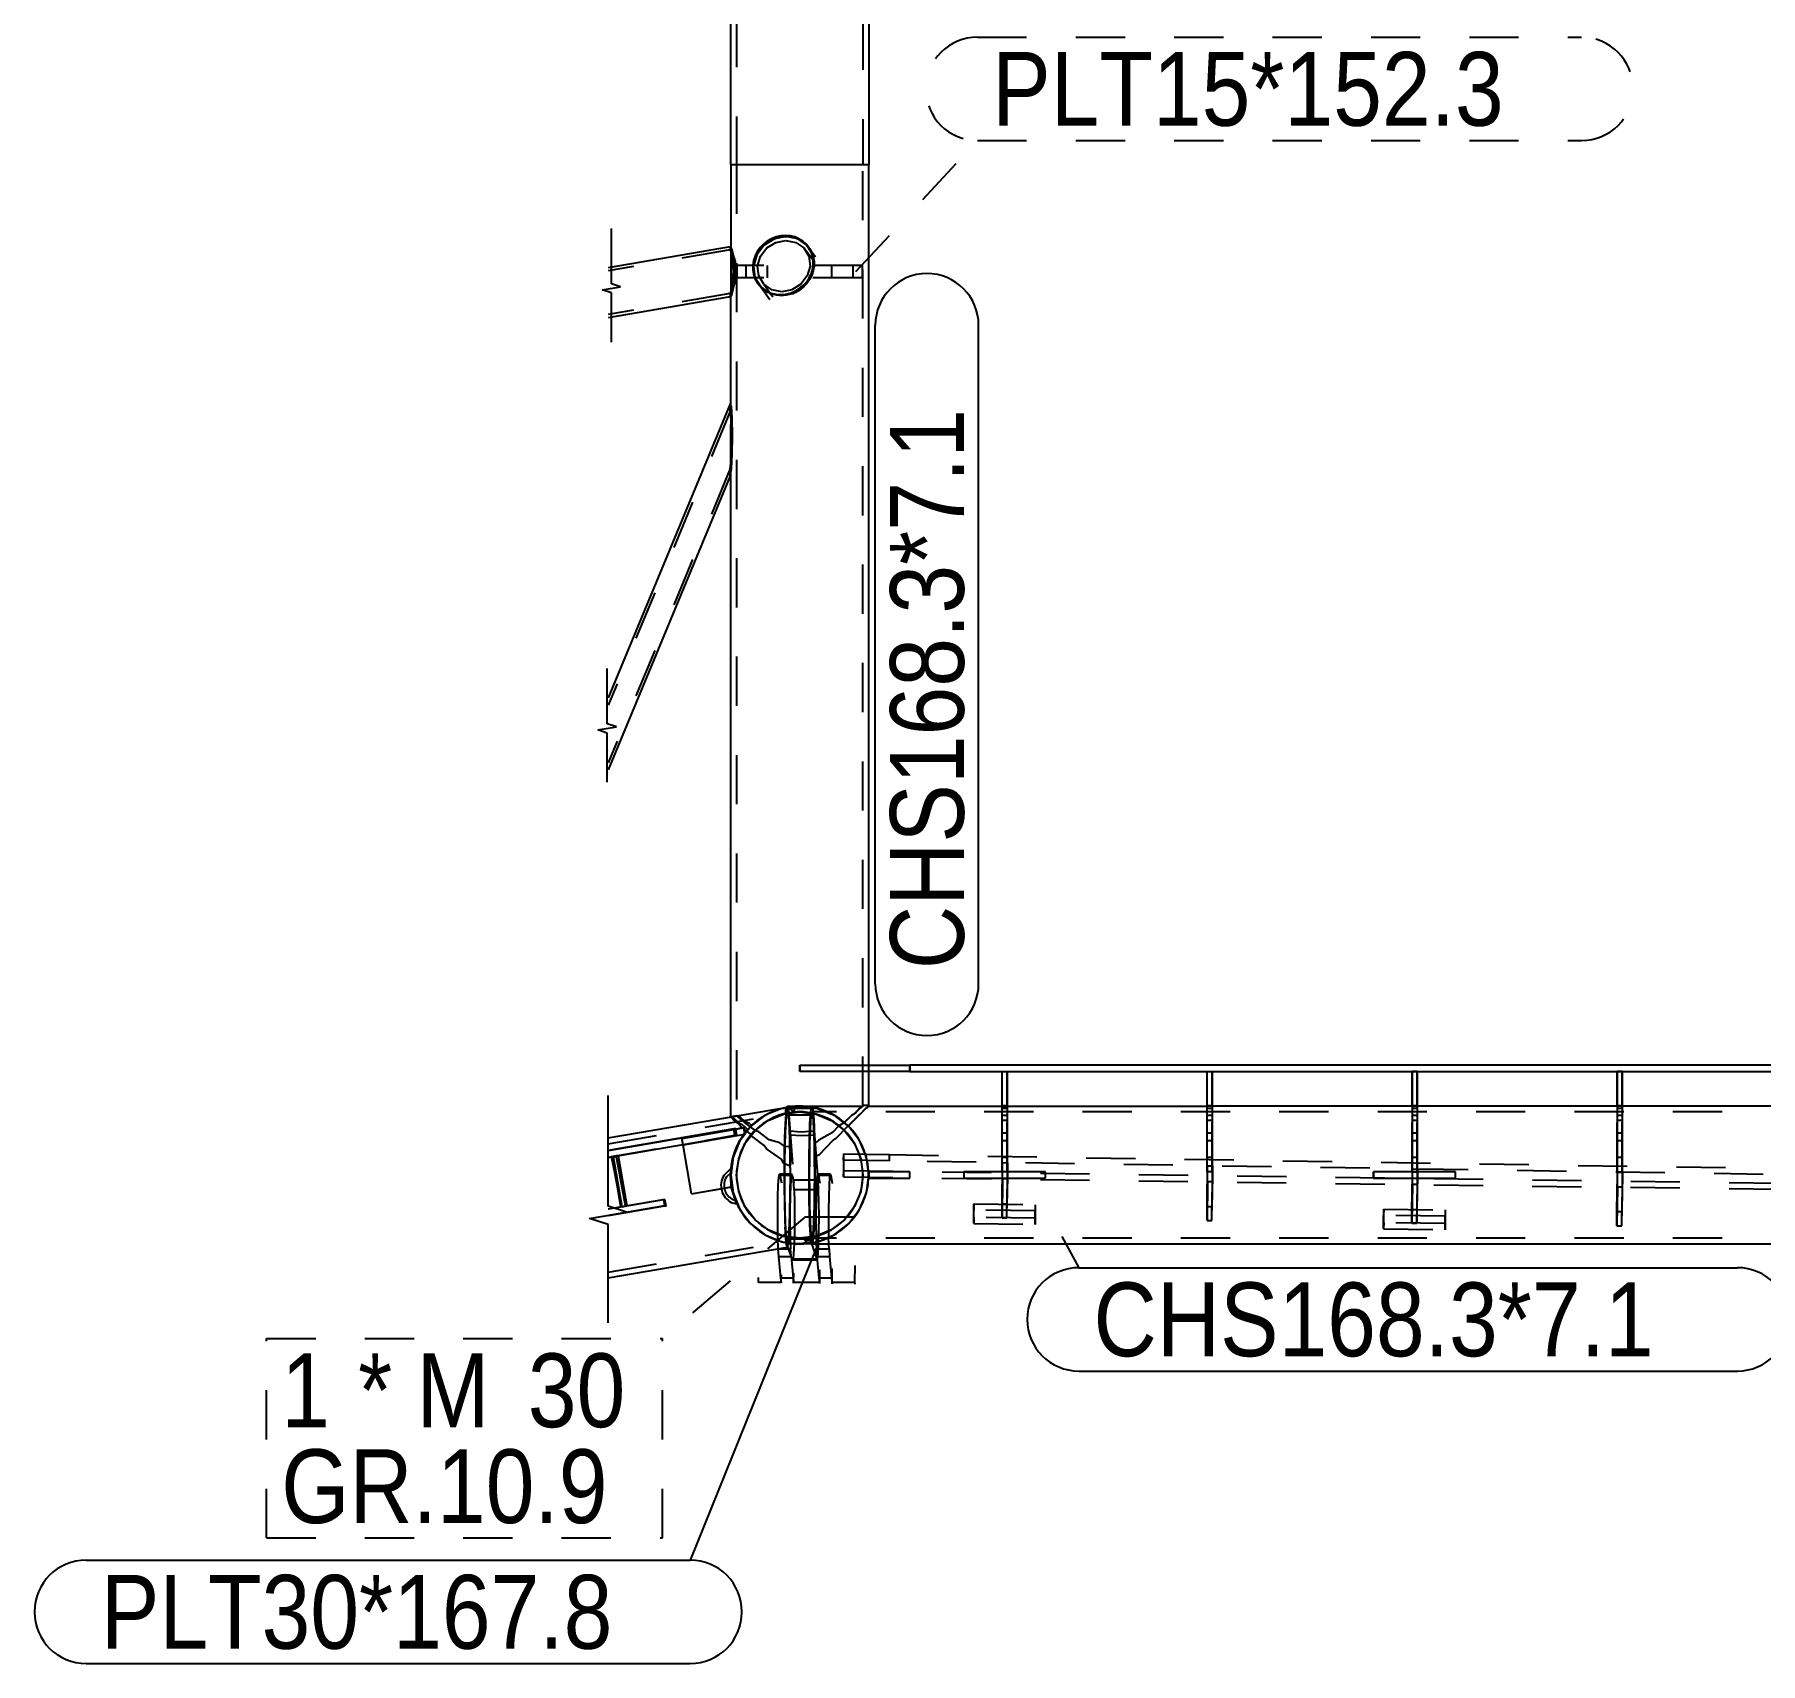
# Model space of a CAD drawing. Header units: millimetres. Extents: x 150000 to 150841, y 150000 to 150594.
# Drawn here: x 150582.9 to 150653.1, y 150435.1 to 150501.3 of the extents above; entities that cross this region are included whole.
import ezdxf

# ---------------------------------------------------------------- set-up
doc = ezdxf.new("R2010")
doc.units = ezdxf.units.MM
doc.linetypes.add('XKITLINE00', pattern=[0])
doc.linetypes.add('XKITLINE02', pattern=[4, 2, -2])
doc.styles.add('A', font='arial.ttf')
doc.styles.add('ARIAL', font='arial.ttf')

msp = doc.modelspace()

# ---------------------------------------------------------------- linework, layer by layer
at = {"color": 2, "linetype": 'XKITLINE00'}
for p, q in [((150611.212, 150496.051), (150611.212, 150538.012)), ((150616.821, 150535.527), (150616.821, 150496.051)), ((150611.212, 150496.051), (150611.212, 150492.698)), ((150611.212, 150496.051), (150611.293, 150496.051)), ((150611.212, 150496.051), (150616.821, 150496.051)), ((150611.293, 150496.051), (150616.821, 150496.051)), ((150616.821, 150459.449), (150616.821, 150496.051)), ((150611.196, 150492.714), (150606.226, 150491.862)), ((150611.26, 150492.645), (150611.196, 150492.714)), ((150611.315, 150492.432), (150611.26, 150492.645)), ((150611.318, 150492.402), (150611.315, 150492.432)), ((150611.407, 150492.115), (150611.318, 150492.402)), ((150611.441, 150491.731), (150611.407, 150492.115)), ((150611.407, 150491.335), (150611.441, 150491.731)), ((150611.26, 150490.761), (150611.315, 150490.99)), ((150611.315, 150490.99), (150611.318, 150491.02)), ((150611.318, 150491.02), (150611.407, 150491.335)), ((150611.196, 150490.675), (150606.226, 150489.822)), ((150611.196, 150490.675), (150611.26, 150490.761)), ((150611.212, 150486.288), (150611.212, 150490.696)), ((150611.196, 150486.324), (150606.226, 150474.37)), ((150611.243, 150486.217), (150611.196, 150486.324)), ((150611.277, 150485.746), (150611.243, 150486.217)), ((150611.29, 150485.039), (150611.277, 150485.746)), ((150611.277, 150484.284), (150611.29, 150485.039)), ((150611.243, 150483.684), (150611.277, 150484.284)), ((150611.196, 150483.399), (150606.226, 150471.445)), ((150611.196, 150483.399), (150611.243, 150483.684)), ((150611.212, 150457.342), (150611.212, 150483.494)), ((150614.016, 150459.182), (150614.016, 150459.449)), ((150614.016, 150459.449), (150614.016, 150459.449)), ((150614.016, 150459.449), (150618.488, 150459.449)), ((150659.545, 150459.449), (150618.488, 150459.449)), ((150618.488, 150459.449), (150618.488, 150459.449)), ((150618.488, 150459.449), (150618.488, 150459.182)), ((150614.016, 150459.182), (150614.016, 150459.182)), ((150618.488, 150459.182), (150614.016, 150459.182)), ((150616.821, 150457.792), (150616.821, 150459.182)), ((150618.488, 150459.182), (150659.545, 150459.182)), ((150618.488, 150459.182), (150618.488, 150459.182)), ((150622.249, 150459.182), (150622.449, 150459.182)), ((150622.249, 150455.11), (150622.249, 150459.182)), ((150622.449, 150459.182), (150622.449, 150459.182)), ((150622.449, 150459.182), (150622.449, 150455.11)), ((150630.582, 150459.182), (150630.782, 150459.182)), ((150630.582, 150455.11), (150630.582, 150459.182)), ((150630.782, 150459.182), (150630.782, 150459.182)), ((150630.782, 150459.182), (150630.782, 150455.11)), ((150639.116, 150459.182), (150638.916, 150459.182)), ((150638.916, 150459.182), (150638.916, 150455.11)), ((150639.116, 150459.182), (150639.116, 150459.182)), ((150639.116, 150459.182), (150639.116, 150455.11)), ((150647.449, 150459.182), (150647.249, 150459.182)), ((150647.249, 150459.182), (150647.249, 150455.11)), ((150647.449, 150459.182), (150647.449, 150459.182)), ((150647.449, 150459.182), (150647.449, 150455.11)), ((150616.821, 150457.792), (150616.717, 150457.7)), ((150606.226, 150456.487), (150611.242, 150457.347)), ((150611.214, 150457.342), (150611.229, 150457.362)), ((150611.229, 150457.362), (150611.293, 150457.292)), ((150611.293, 150457.292), (150611.352, 150457.281)), ((150611.352, 150457.281), (150611.56, 150457.088)), ((150611.56, 150457.088), (150611.663, 150457.044)), ((150613.352, 150457.457), (150613.352, 150457.457)), ((150613.436, 150457.057), (150613.461, 150457.46)), ((150613.444, 150457.463), (150613.82, 150457.519)), ((150613.444, 150457.463), (150613.445, 150457.47)), ((150613.45, 150457.47), (150613.444, 150457.463)), ((150613.461, 150457.46), (150613.462, 150457.472)), ((150614.016, 150457.545), (150614.016, 150457.545)), ((150614.431, 150456.96), (150614.456, 150457.406)), ((150614.435, 150457.057), (150614.456, 150457.402)), ((150614.456, 150457.406), (150614.465, 150457.486)), ((150614.457, 150457.407), (150614.46, 150457.46)), ((150614.46, 150457.46), (150614.463, 150457.486)), ((150616.417, 150457.391), (150615.984, 150456.973)), ((150616.431, 150457.416), (150616.417, 150457.391)), ((150616.711, 150457.683), (150616.431, 150457.416)), ((150616.717, 150457.7), (150616.711, 150457.683)), ((150616.809, 150457.782), (150622.249, 150457.782)), ((150622.449, 150457.782), (150630.582, 150457.782)), ((150638.916, 150457.782), (150630.782, 150457.782)), ((150647.249, 150457.782), (150639.116, 150457.782)), ((150655.582, 150457.782), (150647.449, 150457.782)), ((150611.422, 150456.857), (150606.226, 150455.956)), ((150611.333, 150456.857), (150606.226, 150455.972)), ((150609.23, 150456.475), (150611.748, 150456.911)), ((150609.279, 150456.196), (150609.23, 150456.475)), ((150609.233, 150456.458), (150611.733, 150456.891)), ((150611.778, 150456.628), (150609.279, 150456.196)), ((150611.422, 150456.857), (150611.333, 150456.857)), ((150611.425, 150456.838), (150611.422, 150456.857)), ((150611.777, 150456.628), (150611.58, 150456.384)), ((150611.58, 150456.384), (150611.766, 150456.626)), ((150611.663, 150457.044), (150611.917, 150456.81)), ((150611.748, 150456.911), (150611.733, 150456.891)), ((150611.733, 150456.891), (150611.778, 150456.628)), ((150611.793, 150456.648), (150611.748, 150456.911)), ((150611.775, 150456.645), (150611.793, 150456.648)), ((150611.776, 150456.64), (150611.788, 150456.642)), ((150611.776, 150456.639), (150611.788, 150456.642)), ((150611.788, 150456.642), (150611.778, 150456.629)), ((150613.403, 150455.892), (150613.416, 150456.523)), ((150613.416, 150456.523), (150613.436, 150457.057)), ((150614.4, 150455.703), (150614.412, 150456.379)), ((150614.415, 150456.523), (150614.402, 150455.892)), ((150614.412, 150456.379), (150614.431, 150456.96)), ((150614.435, 150457.057), (150614.415, 150456.523)), ((150606.226, 150455.686), (150609.275, 150456.214)), ((150606.367, 150455.671), (150606.359, 150455.709)), ((150606.445, 150455.724), (150606.642, 150455.758)), ((150606.798, 150453.687), (150606.445, 150455.724)), ((150606.642, 150455.758), (150606.995, 150453.721)), ((150609.621, 150454.215), (150609.279, 150456.196)), ((150613.397, 150455.204), (150613.403, 150455.892)), ((150613.398, 150455.591), (150613.402, 150455.805)), ((150613.407, 150456.093), (150613.41, 150456.281)), ((150613.41, 150456.281), (150613.412, 150456.344)), ((150614.402, 150455.892), (150614.396, 150455.204)), ((150614.396, 150454.977), (150614.4, 150455.703)), ((150606.367, 150455.671), (150606.482, 150455.097)), ((150606.482, 150455.097), (150606.608, 150454.429)), ((150611.206, 150455.231), (150610.927, 150454.959)), ((150611.038, 150454.9), (150611.213, 150455.07)), ((150611.215, 150455.007), (150611.206, 150455.231)), ((150613.398, 150455.591), (150613.394, 150454.853)), ((150613.398, 150454.501), (150613.397, 150455.204)), ((150614.396, 150454.98), (150614.396, 150455.204)), ((150614.4, 150454.251), (150614.396, 150454.977)), ((150616.821, 150455.11), (150616.821, 150454.844)), ((150618.488, 150455.11), (150616.821, 150455.11)), ((150618.488, 150454.844), (150618.488, 150455.11)), ((150624.016, 150455.11), (150620.683, 150455.11)), ((150620.683, 150455.11), (150620.683, 150454.844)), ((150622.449, 150455.11), (150622.249, 150455.11)), ((150622.449, 150455.11), (150622.449, 150455.11)), ((150624.016, 150454.844), (150624.016, 150455.11)), ((150630.782, 150455.11), (150630.582, 150455.11)), ((150630.782, 150455.11), (150630.782, 150455.11)), ((150640.683, 150455.11), (150637.349, 150455.11)), ((150637.349, 150455.11), (150637.349, 150454.844)), ((150638.916, 150455.11), (150639.116, 150455.11)), ((150639.116, 150455.11), (150639.116, 150455.11)), ((150640.683, 150454.844), (150640.683, 150455.11)), ((150647.249, 150455.11), (150647.449, 150455.11)), ((150647.449, 150455.11), (150647.449, 150455.11)), ((150606.608, 150454.429), (150606.735, 150453.711)), ((150609.621, 150454.215), (150610.85, 150454.428)), ((150611.236, 150454.495), (150611.219, 150454.92)), ((150611.266, 150454.5), (150611.222, 150454.828)), ((150611.236, 150454.495), (150611.266, 150454.5)), ((150611.303, 150454.281), (150611.236, 150454.495)), ((150613.394, 150454.853), (150613.398, 150454.118)), ((150613.407, 150453.828), (150613.398, 150454.501)), ((150614.397, 150454.501), (150614.396, 150454.971)), ((150614.4, 150454.265), (150614.397, 150454.501)), ((150616.821, 150454.844), (150618.488, 150454.844)), ((150620.683, 150454.844), (150624.016, 150454.844)), ((150637.349, 150454.844), (150640.683, 150454.844)), ((150608.537, 150453.989), (150606.226, 150453.588)), ((150608.583, 150453.726), (150606.226, 150453.318)), ((150606.226, 150453.598), (150606.739, 150453.687)), ((150606.735, 150453.711), (150606.739, 150453.687)), ((150606.798, 150453.687), (150606.739, 150453.687)), ((150606.798, 150453.687), (150606.995, 150453.721)), ((150606.993, 150453.731), (150608.479, 150453.989)), ((150608.479, 150453.989), (150608.537, 150453.989)), ((150608.583, 150453.726), (150608.537, 150453.989)), ((150611.236, 150453.863), (150611.449, 150453.812)), ((150611.408, 150453.944), (150611.3, 150453.97)), ((150611.449, 150453.812), (150611.329, 150454.198)), ((150613.398, 150454.118), (150613.41, 150453.435)), ((150613.423, 150453.227), (150613.407, 150453.828)), ((150614.412, 150453.574), (150614.4, 150454.251)), ((150614.406, 150453.828), (150614.401, 150454.228)), ((150614.412, 150453.604), (150614.406, 150453.828)), ((150614.431, 150452.993), (150614.412, 150453.574)), ((150613.41, 150453.435), (150613.43, 150452.852)), ((150613.444, 150452.736), (150613.423, 150453.227)), ((150614.422, 150453.227), (150614.414, 150453.537)), ((150614.43, 150453.039), (150614.422, 150453.227)), ((150614.456, 150452.548), (150614.431, 150452.993)), ((150614.443, 150452.736), (150614.434, 150452.951)), ((150613.45, 150452.483), (150613.43, 150452.852)), ((150613.463, 150452.482), (150613.444, 150452.736)), ((150613.484, 150452.132), (150613.472, 150452.243)), ((150613.5, 150452.2), (150613.493, 150452.241)), ((150613.5, 150452.2), (150613.8, 150452.2)), ((150613.72, 150451.521), (150613.5, 150452.2)), ((150614.232, 150452.2), (150614.499, 150452.2)), ((150614.453, 150452.603), (150614.443, 150452.736)), ((150614.465, 150452.468), (150614.456, 150452.548)), ((150614.463, 150452.468), (150614.46, 150452.511)), ((150614.499, 150452.2), (150614.493, 150452.235)), ((150614.517, 150452.172), (150614.496, 150452.235)), ((150614.499, 150452.2), (150614.72, 150451.521)), ((150663.509, 150452.172), (150614.517, 150452.172)), ((150614.71, 150451.981), (150614.704, 150452.172)), ((150615.21, 150451.981), (150615.203, 150452.172)), ((150606.226, 150450.795), (150613.515, 150452.045)), ((150613.165, 150451.662), (150613.145, 150451.981)), ((150613.145, 150451.981), (150613.571, 150451.981)), ((150613.247, 150450.788), (150613.165, 150451.662)), ((150613.165, 150451.662), (150613.665, 150451.662)), ((150613.484, 150452.132), (150613.515, 150452.045)), ((150613.515, 150452.045), (150613.532, 150452.102)), ((150613.665, 150451.662), (150613.663, 150451.699)), ((150613.665, 150451.662), (150613.746, 150450.788)), ((150614.72, 150451.521), (150613.72, 150451.521)), ((150614.731, 150451.662), (150614.71, 150451.981)), ((150614.71, 150451.981), (150615.21, 150451.981)), ((150614.72, 150451.521), (150614.741, 150451.549)), ((150614.812, 150450.788), (150614.731, 150451.662)), ((150614.731, 150451.662), (150615.23, 150451.662)), ((150615.21, 150451.981), (150615.23, 150451.662)), ((150615.23, 150451.662), (150615.312, 150450.788)), ((150612.341, 150450.625), (150612.344, 150450.808)), ((150613.272, 150450.589), (150613.247, 150450.788)), ((150613.746, 150450.788), (150613.247, 150450.788)), ((150613.746, 150450.788), (150613.772, 150450.582)), ((150613.767, 150450.625), (150613.772, 150450.986)), ((150614.84, 150450.566), (150614.812, 150450.788)), ((150615.312, 150450.788), (150614.812, 150450.788)), ((150615.312, 150450.788), (150615.34, 150450.558)), ((150615.332, 150450.625), (150615.34, 150451.181)), ((150616.258, 150450.625), (150616.268, 150451.296)), ((150612.344, 150450.603), (150612.341, 150450.625)), ((150612.341, 150450.625), (150613.267, 150450.625)), ((150613.272, 150450.589), (150613.267, 150450.625)), ((150613.772, 150450.582), (150613.767, 150450.625)), ((150613.767, 150450.625), (150614.832, 150450.625)), ((150614.84, 150450.566), (150614.832, 150450.625)), ((150615.34, 150450.558), (150615.332, 150450.625)), ((150615.332, 150450.625), (150616.258, 150450.625)), ((150616.268, 150450.545), (150616.258, 150450.625))]:
    msp.add_line(p, q, dxfattribs=at)
at = {"color": 7, "linetype": 'XKITLINE02'}
for p, q in [((150611.449, 150538.008), (150611.449, 150496.051)), ((150616.584, 150537.905), (150616.584, 150496.051)), ((150621.244, 150501.232), (150645.801, 150501.232)), ((150616.305, 150491.703), (150621.244, 150497.032)), ((150621.244, 150497.032), (150645.801, 150497.032)), ((150611.449, 150496.051), (150611.449, 150457.381)), ((150616.584, 150457.793), (150616.584, 150496.051)), ((150612.699, 150492.943), (150612.542, 150492.82)), ((150612.993, 150493.039), (150612.573, 150492.778)), ((150612.573, 150492.778), (150612.73, 150492.9)), ((150612.678, 150492.666), (150613.043, 150492.893)), ((150612.871, 150493.042), (150612.699, 150492.943)), ((150612.73, 150492.9), (150612.903, 150492.999)), ((150613.055, 150493.114), (150612.871, 150493.042)), ((150612.903, 150492.999), (150613.087, 150493.071)), ((150613.471, 150493.13), (150612.993, 150493.039)), ((150613.043, 150492.893), (150613.458, 150492.972)), ((150613.246, 150493.158), (150613.055, 150493.114)), ((150613.087, 150493.071), (150613.278, 150493.115)), ((150613.44, 150493.173), (150613.246, 150493.158)), ((150613.278, 150493.115), (150613.471, 150493.13)), ((150613.471, 150493.13), (150613.44, 150493.173)), ((150613.631, 150493.158), (150613.44, 150493.173)), ((150613.458, 150492.972), (150613.86, 150492.893)), ((150613.471, 150493.13), (150613.662, 150493.115)), ((150613.934, 150493.039), (150613.471, 150493.13)), ((150613.815, 150493.114), (150613.631, 150493.158)), ((150613.662, 150493.115), (150613.846, 150493.071)), ((150613.987, 150493.042), (150613.815, 150493.114)), ((150613.846, 150493.071), (150614.018, 150492.999)), ((150613.86, 150492.893), (150614.187, 150492.666)), ((150614.311, 150492.778), (150613.934, 150493.039)), ((150614.143, 150492.943), (150613.987, 150493.042)), ((150614.018, 150492.999), (150614.174, 150492.9)), ((150614.279, 150492.82), (150614.143, 150492.943)), ((150614.174, 150492.9), (150614.311, 150492.778)), ((150611.196, 150492.582), (150606.226, 150491.729)), ((150611.233, 150492.645), (150611.196, 150492.714)), ((150611.196, 150492.714), (150611.196, 150492.582)), ((150611.229, 150492.522), (150611.196, 150492.582)), ((150611.196, 150492.582), (150611.252, 150492.522)), ((150611.212, 150492.698), (150611.212, 150490.696)), ((150611.256, 150492.336), (150611.229, 150492.522)), ((150611.233, 150492.645), (150611.265, 150492.432)), ((150611.252, 150492.522), (150611.299, 150492.336)), ((150611.267, 150492.169), (150611.256, 150492.336)), ((150611.265, 150492.432), (150611.267, 150492.402)), ((150611.267, 150492.402), (150611.342, 150492.115)), ((150611.296, 150492.056), (150611.267, 150492.169)), ((150611.299, 150492.336), (150611.318, 150492.169)), ((150611.318, 150492.169), (150611.353, 150492.056)), ((150612.274, 150492.388), (150612.142, 150491.928)), ((150612.202, 150492.342), (150612.142, 150492.159)), ((150612.173, 150492.116), (150612.233, 150492.299)), ((150612.29, 150492.516), (150612.202, 150492.342)), ((150612.233, 150492.299), (150612.322, 150492.474)), ((150612.573, 150492.778), (150612.274, 150492.388)), ((150612.405, 150492.677), (150612.29, 150492.516)), ((150612.304, 150491.928), (150612.418, 150492.328)), ((150612.322, 150492.474), (150612.436, 150492.635)), ((150612.542, 150492.82), (150612.405, 150492.677)), ((150612.418, 150492.328), (150612.678, 150492.666)), ((150612.436, 150492.635), (150612.573, 150492.778)), ((150614.537, 150492.192), (150614.187, 150492.666)), ((150614.187, 150492.666), (150614.39, 150492.328)), ((150614.393, 150492.677), (150614.279, 150492.82)), ((150614.311, 150492.778), (150614.424, 150492.635)), ((150614.311, 150492.778), (150614.658, 150492.306)), ((150614.544, 150492.388), (150614.311, 150492.778)), ((150614.39, 150492.328), (150614.438, 150491.928)), ((150614.424, 150492.635), (150614.393, 150492.677)), ((150614.48, 150492.516), (150614.393, 150492.677)), ((150614.424, 150492.635), (150614.511, 150492.474)), ((150614.539, 150492.342), (150614.48, 150492.516)), ((150614.511, 150492.474), (150614.57, 150492.299)), ((150614.569, 150492.159), (150614.539, 150492.342)), ((150614.6, 150491.928), (150614.544, 150492.388)), ((150614.57, 150492.299), (150614.6, 150492.116)), ((150611.322, 150491.721), (150611.296, 150492.056)), ((150611.296, 150491.377), (150611.322, 150491.721)), ((150611.342, 150492.115), (150611.371, 150491.731)), ((150611.371, 150491.731), (150611.342, 150491.335)), ((150611.353, 150492.056), (150611.383, 150491.721)), ((150611.383, 150491.721), (150611.353, 150491.377)), ((150611.478, 150491.448), (150611.478, 150491.948)), ((150616.554, 150491.948), (150611.478, 150491.948)), ((150611.844, 150491.448), (150611.844, 150491.948)), ((150612.111, 150491.97), (150612.11, 150491.782)), ((150612.11, 150491.782), (150612.14, 150491.599)), ((150612.142, 150492.159), (150612.111, 150491.97)), ((150612.142, 150491.928), (150612.111, 150491.97)), ((150612.14, 150491.599), (150612.199, 150491.425)), ((150612.142, 150491.928), (150612.173, 150492.116)), ((150612.142, 150491.74), (150612.142, 150491.928)), ((150612.142, 150491.928), (150612.197, 150491.468)), ((150612.171, 150491.556), (150612.142, 150491.74)), ((150612.231, 150491.382), (150612.171, 150491.556)), ((150612.197, 150491.468), (150612.431, 150491.078)), ((150612.352, 150491.528), (150612.304, 150491.928)), ((150612.555, 150491.19), (150612.352, 150491.528)), ((150612.704, 150491.448), (150612.704, 150491.948)), ((150614.324, 150491.528), (150614.064, 150491.19)), ((150614.169, 150491.078), (150614.468, 150491.468)), ((150614.438, 150491.928), (150614.324, 150491.528)), ((150614.389, 150491.425), (150614.477, 150491.599)), ((150614.508, 150491.556), (150614.42, 150491.382)), ((150614.468, 150491.468), (150614.6, 150491.928)), ((150614.477, 150491.599), (150614.537, 150491.782)), ((150614.569, 150491.74), (150614.508, 150491.556)), ((150614.537, 150491.782), (150614.568, 150491.97)), ((150614.568, 150491.97), (150614.569, 150492.159)), ((150614.6, 150491.928), (150614.568, 150491.97)), ((150614.6, 150491.928), (150614.569, 150491.74)), ((150614.6, 150492.116), (150614.6, 150491.928)), ((150615.329, 150491.448), (150615.329, 150491.948)), ((150616.189, 150491.448), (150616.189, 150491.948)), ((150616.554, 150491.948), (150616.554, 150491.448)), ((150611.196, 150490.807), (150606.226, 150489.955)), ((150611.252, 150490.882), (150611.196, 150490.807)), ((150611.196, 150490.807), (150611.229, 150490.882)), ((150611.196, 150490.807), (150611.196, 150490.675)), ((150611.229, 150490.882), (150611.256, 150491.081)), ((150611.265, 150490.99), (150611.233, 150490.761)), ((150611.299, 150491.081), (150611.252, 150490.882)), ((150611.256, 150491.081), (150611.267, 150491.253)), ((150611.267, 150491.02), (150611.265, 150490.99)), ((150611.267, 150491.253), (150611.296, 150491.377)), ((150611.342, 150491.335), (150611.267, 150491.02)), ((150611.318, 150491.253), (150611.299, 150491.081)), ((150611.353, 150491.377), (150611.318, 150491.253)), ((150616.554, 150491.448), (150611.478, 150491.448)), ((150612.199, 150491.425), (150612.287, 150491.264)), ((150612.318, 150491.221), (150612.231, 150491.382)), ((150612.318, 150491.221), (150612.287, 150491.264)), ((150612.287, 150491.264), (150612.4, 150491.12)), ((150612.431, 150491.078), (150612.318, 150491.221)), ((150612.4, 150491.12), (150612.536, 150490.998)), ((150612.568, 150490.955), (150612.431, 150491.078)), ((150612.431, 150491.078), (150612.807, 150490.568)), ((150612.431, 150491.078), (150612.808, 150490.817)), ((150612.536, 150490.998), (150612.692, 150490.899)), ((150612.555, 150491.19), (150612.929, 150490.682)), ((150612.882, 150490.963), (150612.555, 150491.19)), ((150612.724, 150490.857), (150612.568, 150490.955)), ((150612.692, 150490.899), (150612.864, 150490.827)), ((150612.896, 150490.785), (150612.724, 150490.857)), ((150612.808, 150490.817), (150613.271, 150490.726)), ((150612.864, 150490.827), (150613.048, 150490.783)), ((150613.284, 150490.884), (150612.882, 150490.963)), ((150613.08, 150490.741), (150612.896, 150490.785)), ((150613.048, 150490.783), (150613.239, 150490.768)), ((150613.239, 150490.768), (150613.433, 150490.783)), ((150613.271, 150490.726), (150613.239, 150490.768)), ((150613.271, 150490.726), (150613.748, 150490.817)), ((150613.699, 150490.963), (150613.284, 150490.884)), ((150613.433, 150490.783), (150613.624, 150490.827)), ((150613.655, 150490.785), (150613.464, 150490.741)), ((150613.624, 150490.827), (150613.808, 150490.899)), ((150613.839, 150490.857), (150613.655, 150490.785)), ((150614.064, 150491.19), (150613.699, 150490.963)), ((150613.748, 150490.817), (150614.169, 150491.078)), ((150613.808, 150490.899), (150613.981, 150490.998)), ((150614.012, 150490.955), (150613.839, 150490.857)), ((150613.981, 150490.998), (150614.137, 150491.12)), ((150614.169, 150491.078), (150614.012, 150490.955)), ((150614.137, 150491.12), (150614.275, 150491.264)), ((150614.306, 150491.221), (150614.169, 150491.078)), ((150614.275, 150491.264), (150614.389, 150491.425)), ((150614.42, 150491.382), (150614.306, 150491.221)), ((150611.233, 150490.761), (150611.196, 150490.675)), ((150613.271, 150490.726), (150613.08, 150490.741)), ((150613.464, 150490.741), (150613.271, 150490.726)), ((150611.196, 150486.03), (150606.226, 150474.076)), ((150611.196, 150486.03), (150611.196, 150486.324)), ((150611.196, 150486.324), (150611.223, 150486.217)), ((150611.211, 150485.971), (150611.196, 150486.03)), ((150611.196, 150486.03), (150611.234, 150485.945)), ((150611.218, 150485.945), (150611.211, 150485.971)), ((150611.212, 150483.494), (150611.212, 150486.288)), ((150611.234, 150485.569), (150611.218, 150485.945)), ((150611.223, 150486.217), (150611.243, 150485.747)), ((150611.234, 150485.945), (150611.261, 150485.569)), ((150611.24, 150485.004), (150611.234, 150485.569)), ((150611.243, 150485.747), (150611.251, 150485.039)), ((150611.261, 150485.569), (150611.271, 150485.004)), ((150611.234, 150484.4), (150611.24, 150485.004)), ((150611.251, 150485.039), (150611.243, 150484.284)), ((150611.271, 150485.004), (150611.261, 150484.4)), ((150611.234, 150483.92), (150611.196, 150483.693)), ((150611.196, 150483.693), (150611.218, 150483.92)), ((150611.218, 150483.92), (150611.234, 150484.4)), ((150611.243, 150484.284), (150611.223, 150483.684)), ((150611.261, 150484.4), (150611.234, 150483.92)), ((150611.196, 150483.693), (150606.226, 150471.739)), ((150611.196, 150483.399), (150611.196, 150483.693)), ((150611.223, 150483.684), (150611.196, 150483.399)), ((150614.016, 150459.449), (150614.016, 150459.182)), ((150616.821, 150459.182), (150616.821, 150459.449)), ((150618.488, 150459.449), (150618.488, 150459.182)), ((150618.488, 150459.182), (150618.488, 150459.449)), ((150618.488, 150459.182), (150618.488, 150459.449)), ((150618.488, 150459.449), (150618.488, 150459.449)), ((150622.249, 150457.789), (150622.249, 150459.182)), ((150622.449, 150457.789), (150622.449, 150459.182)), ((150622.449, 150459.182), (150622.449, 150459.182)), ((150630.582, 150457.789), (150630.582, 150459.182)), ((150630.782, 150457.789), (150630.782, 150459.182)), ((150630.782, 150459.182), (150630.782, 150459.182)), ((150638.916, 150457.789), (150638.916, 150459.182)), ((150639.116, 150457.789), (150639.116, 150459.182)), ((150639.116, 150459.182), (150639.116, 150459.182)), ((150647.249, 150457.789), (150647.249, 150459.182)), ((150647.449, 150457.789), (150647.449, 150459.182)), ((150647.449, 150459.182), (150647.449, 150459.182)), ((150616.584, 150457.793), (150616.483, 150457.703)), ((150616.509, 150457.718), (150616.579, 150457.798)), ((150616.815, 150457.798), (150616.579, 150457.798)), ((150616.579, 150457.798), (150616.584, 150457.793)), ((150616.74, 150457.711), (150616.815, 150457.798)), ((150616.821, 150457.792), (150616.815, 150457.798)), ((150622.249, 150455.11), (150622.249, 150457.789)), ((150622.449, 150457.789), (150622.249, 150457.789)), ((150622.449, 150455.11), (150622.449, 150457.789)), ((150630.582, 150455.11), (150630.582, 150457.789)), ((150630.782, 150457.789), (150630.582, 150457.789)), ((150630.782, 150455.11), (150630.782, 150457.789)), ((150638.916, 150455.11), (150638.916, 150457.789)), ((150639.116, 150457.789), (150638.916, 150457.789)), ((150639.116, 150455.11), (150639.116, 150457.789)), ((150647.249, 150455.11), (150647.249, 150457.789)), ((150647.449, 150457.789), (150647.249, 150457.789)), ((150647.449, 150455.11), (150647.449, 150457.789)), ((150606.226, 150456.246), (150613.515, 150457.496)), ((150611.212, 150457.339), (150611.212, 150457.342)), ((150611.212, 150457.339), (150611.214, 150457.342)), ((150611.3, 150457.281), (150611.212, 150457.339)), ((150611.229, 150457.362), (150611.464, 150457.402)), ((150611.242, 150457.347), (150613.515, 150457.737)), ((150611.322, 150457.225), (150611.3, 150457.281)), ((150611.561, 150457.043), (150611.322, 150457.225)), ((150611.449, 150457.381), (150611.464, 150457.402)), ((150611.449, 150457.381), (150611.539, 150457.322)), ((150611.464, 150457.402), (150611.523, 150457.338)), ((150611.523, 150457.338), (150611.601, 150457.324)), ((150611.549, 150457.295), (150611.539, 150457.322)), ((150611.549, 150457.295), (150611.818, 150457.088)), ((150611.601, 150457.324), (150611.767, 150457.169)), ((150611.767, 150457.169), (150611.947, 150457.093)), ((150612.237, 150456.772), (150611.818, 150457.088)), ((150611.947, 150457.093), (150612.065, 150456.985)), ((150612.614, 150457.406), (150612.033, 150456.96)), ((150612.614, 150457.406), (150612.033, 150456.96)), ((150612.2, 150456.793), (150612.732, 150457.201)), ((150613.29, 150457.686), (150612.614, 150457.406)), ((150613.29, 150457.686), (150612.614, 150457.406)), ((150612.732, 150457.201), (150613.352, 150457.457)), ((150614.016, 150457.782), (150613.29, 150457.686)), ((150613.29, 150457.686), (150613.487, 150457.712)), ((150613.352, 150457.457), (150613.365, 150457.459)), ((150613.365, 150457.459), (150613.45, 150457.47)), ((150613.455, 150457.337), (150613.43, 150456.877)), ((150613.437, 150456.709), (150613.46, 150457.13)), ((150613.445, 150457.47), (150613.472, 150457.712)), ((150613.45, 150457.47), (150613.467, 150457.644)), ((150613.484, 150457.63), (150613.455, 150457.337)), ((150613.46, 150457.13), (150613.486, 150457.399)), ((150613.462, 150457.472), (150613.489, 150457.707)), ((150613.467, 150457.644), (150613.487, 150457.712)), ((150613.729, 150457.744), (150613.472, 150457.712)), ((150613.472, 150457.712), (150613.794, 150457.714)), ((150613.472, 150457.712), (150613.487, 150457.712)), ((150613.515, 150457.737), (150613.484, 150457.63)), ((150613.486, 150457.399), (150613.515, 150457.496)), ((150613.489, 150457.707), (150613.492, 150457.713)), ((150613.492, 150457.713), (150613.519, 150457.781)), ((150613.546, 150457.65), (150613.515, 150457.737)), ((150613.515, 150457.496), (150613.544, 150457.416)), ((150613.519, 150457.781), (150614.518, 150457.781)), ((150613.519, 150457.781), (150613.549, 150457.68)), ((150613.544, 150457.416), (150613.57, 150457.164)), ((150613.575, 150457.374), (150613.546, 150457.65)), ((150614.548, 150457.68), (150613.549, 150457.68)), ((150613.549, 150457.68), (150613.577, 150457.408)), ((150613.57, 150457.164), (150613.593, 150456.758)), ((150613.6, 150456.93), (150613.575, 150457.374)), ((150614.576, 150457.408), (150613.577, 150457.408)), ((150613.577, 150457.408), (150613.769, 150454.769)), ((150613.794, 150457.714), (150613.609, 150457.668)), ((150613.609, 150457.668), (150613.82, 150457.519)), ((150614.016, 150457.782), (150613.729, 150457.744)), ((150613.729, 150457.744), (150613.794, 150457.714)), ((150613.797, 150457.7), (150613.786, 150457.752)), ((150613.82, 150457.519), (150613.797, 150457.7)), ((150613.82, 150457.519), (150614.016, 150457.545)), ((150614.016, 150457.782), (150614.742, 150457.686)), ((150614.742, 150457.686), (150614.016, 150457.782)), ((150614.016, 150457.545), (150614.681, 150457.457)), ((150614.462, 150457.201), (150614.439, 150456.793)), ((150614.456, 150457.402), (150614.457, 150457.407)), ((150614.488, 150457.457), (150614.462, 150457.201)), ((150614.463, 150457.486), (150614.488, 150457.707)), ((150614.465, 150457.486), (150614.486, 150457.686)), ((150614.486, 150457.686), (150614.517, 150457.782)), ((150614.518, 150457.781), (150614.488, 150457.707)), ((150614.517, 150457.545), (150614.488, 150457.457)), ((150614.517, 150457.782), (150616.809, 150457.782)), ((150614.517, 150457.782), (150614.548, 150457.686)), ((150663.516, 150457.545), (150614.517, 150457.545)), ((150614.545, 150457.457), (150614.517, 150457.545)), ((150614.548, 150457.68), (150614.518, 150457.781)), ((150614.572, 150457.201), (150614.545, 150457.457)), ((150614.548, 150457.686), (150614.577, 150457.406)), ((150614.576, 150457.408), (150614.548, 150457.68)), ((150614.595, 150456.793), (150614.572, 150457.201)), ((150614.768, 150454.769), (150614.576, 150457.408)), ((150614.577, 150457.406), (150614.602, 150456.96)), ((150614.681, 150457.457), (150615.3, 150457.201)), ((150614.742, 150457.686), (150615.419, 150457.406)), ((150615.394, 150457.416), (150614.742, 150457.686)), ((150615.3, 150457.201), (150615.832, 150456.793)), ((150615.419, 150457.406), (150615.394, 150457.416)), ((150615.419, 150457.406), (150615.984, 150456.973)), ((150616, 150456.96), (150615.419, 150457.406)), ((150615.605, 150456.978), (150615.868, 150457.138)), ((150616.142, 150457.416), (150615.816, 150457.101)), ((150615.868, 150457.138), (150616.144, 150457.425)), ((150616.039, 150457.013), (150616.436, 150457.425)), ((150616.214, 150457.454), (150616.142, 150457.416)), ((150616.144, 150457.425), (150616.265, 150457.492)), ((150616.472, 150457.7), (150616.214, 150457.454)), ((150616.265, 150457.492), (150616.468, 150457.705)), ((150616.436, 150457.425), (150616.473, 150457.445)), ((150616.468, 150457.705), (150616.509, 150457.718)), ((150616.483, 150457.703), (150616.472, 150457.7)), ((150616.473, 150457.445), (150616.72, 150457.705)), ((150616.72, 150457.705), (150616.74, 150457.711)), ((150622.249, 150457.782), (150622.449, 150457.782)), ((150622.249, 150457.693), (150622.449, 150457.693)), ((150622.249, 150457.412), (150622.449, 150457.412)), ((150622.249, 150457.207), (150622.449, 150457.207)), ((150630.782, 150457.782), (150630.582, 150457.782)), ((150630.582, 150457.693), (150630.782, 150457.693)), ((150630.582, 150457.412), (150630.782, 150457.412)), ((150630.582, 150457.207), (150630.782, 150457.207)), ((150639.116, 150457.782), (150638.916, 150457.782)), ((150638.916, 150457.693), (150639.116, 150457.693)), ((150638.916, 150457.412), (150639.116, 150457.412)), ((150638.916, 150457.207), (150639.116, 150457.207)), ((150647.449, 150457.782), (150647.249, 150457.782)), ((150647.249, 150457.693), (150647.449, 150457.693)), ((150647.249, 150457.412), (150647.449, 150457.412)), ((150647.249, 150457.207), (150647.449, 150457.207)), ((150606.226, 150455.701), (150611.378, 150456.594)), ((150609.275, 150456.214), (150611.467, 150456.594)), ((150609.276, 150456.212), (150611.775, 150456.645)), ((150609.277, 150456.207), (150611.776, 150456.64)), ((150609.277, 150456.206), (150611.776, 150456.639)), ((150611.587, 150456.379), (150611.307, 150455.703)), ((150611.378, 150456.594), (150611.333, 150456.857)), ((150611.378, 150456.594), (150611.467, 150456.594)), ((150611.467, 150456.594), (150611.425, 150456.838)), ((150611.615, 150456.958), (150611.561, 150457.043)), ((150612.033, 150456.96), (150611.587, 150456.379)), ((150611.995, 150456.667), (150611.615, 150456.958)), ((150611.766, 150456.626), (150611.776, 150456.639)), ((150611.776, 150456.639), (150611.776, 150456.639)), ((150611.778, 150456.629), (150611.777, 150456.628)), ((150611.793, 150456.648), (150611.778, 150456.628)), ((150611.792, 150456.261), (150612.2, 150456.793)), ((150612.033, 150456.96), (150611.917, 150456.81)), ((150612.073, 150456.556), (150611.995, 150456.667)), ((150612.578, 150456.176), (150612.073, 150456.556)), ((150612.354, 150456.728), (150612.237, 150456.772)), ((150612.777, 150456.411), (150612.354, 150456.728)), ((150613.205, 150456.284), (150612.777, 150456.411)), ((150613.412, 150456.344), (150613.43, 150456.877)), ((150613.419, 150456.164), (150613.437, 150456.709)), ((150613.593, 150456.758), (150613.611, 150456.223)), ((150613.62, 150456.346), (150613.6, 150456.93)), ((150613.624, 150456.144), (150613.624, 150456.758)), ((150613.634, 150456.618), (150613.624, 150456.758)), ((150614.067, 150456.718), (150613.624, 150456.758)), ((150613.634, 150455.347), (150613.634, 150456.618)), ((150613.634, 150456.618), (150614.072, 150456.578)), ((150614.623, 150456.754), (150614.067, 150456.718)), ((150614.072, 150456.578), (150614.634, 150456.614)), ((150614.439, 150456.793), (150614.421, 150456.261)), ((150614.612, 150456.261), (150614.595, 150456.793)), ((150614.602, 150456.96), (150614.621, 150456.379)), ((150614.621, 150456.379), (150614.633, 150455.703)), ((150614.623, 150456.291), (150614.623, 150456.754)), ((150614.634, 150456.614), (150614.623, 150456.754)), ((150614.634, 150455.725), (150614.634, 150456.614)), ((150614.793, 150456.395), (150614.73, 150456.329)), ((150615.344, 150456.708), (150614.793, 150456.395)), ((150615.379, 150456.395), (150614.796, 150455.784)), ((150615.344, 150456.708), (150615.605, 150456.978)), ((150615.467, 150456.445), (150615.379, 150456.395)), ((150615.467, 150456.445), (150615.982, 150456.978)), ((150615.832, 150456.793), (150616.24, 150456.261)), ((150615.982, 150456.978), (150616.039, 150457.013)), ((150616.445, 150456.379), (150616, 150456.96)), ((150616.726, 150455.703), (150616.445, 150456.379)), ((150622.249, 150456.688), (150622.449, 150456.688)), ((150622.249, 150456.383), (150622.449, 150456.383)), ((150630.582, 150456.688), (150630.782, 150456.688)), ((150630.582, 150456.383), (150630.782, 150456.383)), ((150638.916, 150456.688), (150639.116, 150456.688)), ((150638.916, 150456.383), (150639.116, 150456.383)), ((150647.249, 150456.688), (150647.449, 150456.688)), ((150647.249, 150456.383), (150647.449, 150456.383)), ((150606.553, 150455.758), (150606.356, 150455.724)), ((150606.445, 150455.724), (150606.356, 150455.724)), ((150606.359, 150455.709), (150606.356, 150455.724)), ((150606.642, 150455.758), (150606.553, 150455.758)), ((150606.564, 150455.705), (150606.553, 150455.758)), ((150606.679, 150455.131), (150606.564, 150455.705)), ((150609.276, 150456.212), (150609.279, 150456.196)), ((150609.277, 150456.206), (150609.277, 150456.207)), ((150609.277, 150456.207), (150609.277, 150456.206)), ((150609.279, 150456.196), (150609.277, 150456.206)), ((150609.279, 150456.196), (150609.277, 150456.206)), ((150611.307, 150455.703), (150611.211, 150454.977)), ((150611.536, 150455.641), (150611.792, 150456.261)), ((150612.662, 150456.047), (150612.578, 150456.176)), ((150613.289, 150455.609), (150612.662, 150456.047)), ((150613.401, 150456.147), (150613.205, 150456.284)), ((150613.401, 150456.147), (150613.419, 150456.147)), ((150613.402, 150455.805), (150613.407, 150456.093)), ((150613.408, 150455.532), (150613.419, 150456.164)), ((150613.419, 150456.147), (150613.624, 150456.144)), ((150613.611, 150456.223), (150613.622, 150455.598)), ((150613.632, 150455.664), (150613.62, 150456.346)), ((150613.624, 150456.144), (150613.632, 150455.668)), ((150614.421, 150456.261), (150614.41, 150455.641)), ((150614.623, 150455.641), (150614.612, 150456.261)), ((150614.73, 150456.329), (150614.623, 150456.291)), ((150614.623, 150456.291), (150614.634, 150455.725)), ((150614.633, 150455.703), (150614.637, 150454.977)), ((150614.796, 150455.784), (150614.634, 150455.725)), ((150615.801, 150455.583), (150615.805, 150455.835)), ((150615.805, 150455.835), (150617.664, 150455.807)), ((150615.806, 150455.156), (150615.805, 150455.835)), ((150616.24, 150456.261), (150616.497, 150455.641)), ((150616.821, 150454.977), (150616.726, 150455.703)), ((150617.661, 150455.555), (150617.664, 150455.807)), ((150617.664, 150455.807), (150657.193, 150455.192)), ((150622.249, 150455.704), (150622.449, 150455.704)), ((150630.582, 150455.704), (150630.782, 150455.704)), ((150638.916, 150455.704), (150639.116, 150455.704)), ((150647.249, 150455.704), (150647.449, 150455.704)), ((150606.805, 150454.462), (150606.679, 150455.131)), ((150611.203, 150454.977), (150611.209, 150454.929)), ((150611.209, 150454.929), (150611.203, 150454.977)), ((150611.211, 150454.977), (150611.307, 150454.251)), ((150611.219, 150454.92), (150611.215, 150455.007)), ((150611.448, 150454.977), (150611.536, 150455.641)), ((150611.536, 150454.312), (150611.448, 150454.977)), ((150613.166, 150454.881), (150613.19, 150455.023)), ((150613.19, 150455.023), (150613.215, 150454.977)), ((150613.19, 150455.023), (150613.689, 150455.023)), ((150613.215, 150454.977), (150613.714, 150454.977)), ((150613.215, 150454.977), (150613.272, 150454.66)), ((150613.344, 150455.467), (150613.289, 150455.609)), ((150613.344, 150455.467), (150613.634, 150455.347)), ((150613.404, 150454.856), (150613.408, 150455.532)), ((150613.622, 150455.598), (150613.626, 150454.925)), ((150613.632, 150455.668), (150613.634, 150455.347)), ((150613.636, 150454.928), (150613.632, 150455.664)), ((150613.689, 150455.023), (150613.665, 150454.881)), ((150613.714, 150454.977), (150613.689, 150455.023)), ((150613.714, 150454.977), (150613.772, 150454.655)), ((150614.396, 150454.971), (150614.396, 150454.98)), ((150614.41, 150455.641), (150614.406, 150454.977)), ((150614.406, 150454.977), (150614.41, 150454.312)), ((150614.627, 150454.977), (150614.623, 150455.641)), ((150614.623, 150454.312), (150614.627, 150454.977)), ((150614.637, 150454.977), (150614.633, 150454.251)), ((150614.731, 150454.881), (150614.755, 150455.023)), ((150614.755, 150455.023), (150614.78, 150454.977)), ((150614.755, 150455.023), (150615.255, 150455.023)), ((150614.78, 150454.977), (150615.279, 150454.977)), ((150614.78, 150454.977), (150614.84, 150454.644)), ((150615.255, 150455.023), (150615.231, 150454.881)), ((150615.279, 150454.977), (150615.255, 150455.023)), ((150615.279, 150454.977), (150615.34, 150454.639)), ((150617.661, 150455.555), (150615.801, 150455.583)), ((150615.801, 150455.583), (150615.802, 150454.904)), ((150615.802, 150454.904), (150615.806, 150455.156)), ((150615.806, 150455.156), (150662.685, 150454.531)), ((150616.497, 150455.641), (150616.584, 150454.977)), ((150616.584, 150454.977), (150616.583, 150454.968)), ((150616.726, 150454.251), (150616.821, 150454.977)), ((150657.19, 150454.94), (150617.661, 150455.555)), ((150620.683, 150455.11), (150620.683, 150454.844)), ((150622.251, 150454.249), (150622.261, 150454.977)), ((150622.261, 150454.977), (150622.267, 150455.484)), ((150622.267, 150454.817), (150622.267, 150455.484)), ((150622.267, 150455.484), (150622.467, 150455.48)), ((150622.449, 150455.11), (150622.449, 150455.11)), ((150622.461, 150454.977), (150622.451, 150454.249)), ((150622.467, 150455.48), (150622.461, 150454.977)), ((150622.467, 150454.815), (150622.467, 150455.48)), ((150624.016, 150454.844), (150624.016, 150455.11)), ((150630.585, 150454.249), (150630.595, 150454.977)), ((150630.595, 150454.977), (150630.6, 150455.353)), ((150630.6, 150454.707), (150630.6, 150455.353)), ((150630.6, 150455.353), (150630.8, 150455.35)), ((150630.782, 150455.11), (150630.782, 150455.11)), ((150630.795, 150454.977), (150630.785, 150454.249)), ((150630.8, 150455.35), (150630.795, 150454.977)), ((150630.8, 150454.704), (150630.8, 150455.35)), ((150637.349, 150454.844), (150637.349, 150455.11)), ((150638.919, 150454.249), (150638.929, 150454.977)), ((150638.929, 150454.977), (150638.932, 150455.223)), ((150638.932, 150454.596), (150638.932, 150455.223)), ((150638.932, 150455.223), (150639.132, 150455.22)), ((150639.116, 150455.11), (150639.116, 150455.11)), ((150639.129, 150454.977), (150639.119, 150454.249)), ((150639.132, 150455.22), (150639.129, 150454.977)), ((150639.132, 150454.593), (150639.132, 150455.22)), ((150640.683, 150454.844), (150640.683, 150455.11)), ((150647.253, 150454.249), (150647.263, 150454.977)), ((150647.263, 150454.977), (150647.265, 150455.093)), ((150647.265, 150454.485), (150647.265, 150455.093)), ((150647.265, 150455.093), (150647.465, 150455.09)), ((150647.449, 150455.11), (150647.449, 150455.11)), ((150647.463, 150454.977), (150647.453, 150454.249)), ((150647.465, 150455.09), (150647.463, 150454.977)), ((150647.465, 150454.482), (150647.465, 150455.09)), ((150606.932, 150453.745), (150606.805, 150454.462)), ((150609.621, 150454.217), (150611.265, 150454.501)), ((150610.85, 150454.428), (150611.236, 150454.495)), ((150611.209, 150454.929), (150611.265, 150454.501)), ((150611.222, 150454.828), (150611.209, 150454.929)), ((150611.265, 150454.501), (150611.266, 150454.5)), ((150611.329, 150454.198), (150611.303, 150454.281)), ((150611.792, 150453.693), (150611.536, 150454.312)), ((150613.13, 150454.109), (150613.145, 150454.565)), ((150613.145, 150454.565), (150613.166, 150454.881)), ((150613.408, 150454.183), (150613.404, 150454.856)), ((150613.626, 150454.925), (150613.622, 150454.25)), ((150613.645, 150454.565), (150613.629, 150454.109)), ((150613.632, 150454.191), (150613.636, 150454.928)), ((150613.665, 150454.881), (150613.645, 150454.565)), ((150614.768, 150454.769), (150613.769, 150454.769)), ((150613.788, 150454.379), (150613.769, 150454.769)), ((150614.787, 150454.379), (150613.788, 150454.379)), ((150613.788, 150454.379), (150613.8, 150453.863)), ((150614.41, 150454.312), (150614.421, 150453.693)), ((150614.612, 150453.693), (150614.623, 150454.312)), ((150614.695, 150454.109), (150614.71, 150454.565)), ((150614.71, 150454.565), (150614.731, 150454.881)), ((150614.787, 150454.379), (150614.768, 150454.769)), ((150614.799, 150453.863), (150614.787, 150454.379)), ((150615.21, 150454.565), (150615.195, 150454.109)), ((150615.231, 150454.881), (150615.21, 150454.565)), ((150615.802, 150454.904), (150662.681, 150454.279)), ((150616.497, 150454.312), (150616.24, 150453.693)), ((150616.583, 150454.968), (150616.497, 150454.312)), ((150622.267, 150454.817), (150622.244, 150453.243)), ((150622.467, 150454.815), (150622.267, 150454.817)), ((150622.444, 150453.24), (150622.467, 150454.815)), ((150630.6, 150454.707), (150630.576, 150453.132)), ((150630.8, 150454.704), (150630.6, 150454.707)), ((150630.776, 150453.129), (150630.8, 150454.704)), ((150638.932, 150454.596), (150638.909, 150453.021)), ((150639.132, 150454.593), (150638.932, 150454.596)), ((150639.109, 150453.018), (150639.132, 150454.593)), ((150647.265, 150454.485), (150647.241, 150452.91)), ((150647.465, 150454.482), (150647.265, 150454.485)), ((150647.441, 150452.907), (150647.465, 150454.482)), ((150608.524, 150453.726), (150606.226, 150453.328)), ((150606.739, 150453.687), (150606.993, 150453.731)), ((150606.739, 150453.687), (150606.936, 150453.721)), ((150606.936, 150453.721), (150606.932, 150453.745)), ((150606.995, 150453.721), (150606.936, 150453.721)), ((150608.479, 150453.989), (150608.524, 150453.726)), ((150608.524, 150453.726), (150608.583, 150453.726)), ((150611.307, 150454.251), (150611.587, 150453.574)), ((150611.587, 150453.574), (150612.033, 150452.993)), ((150612.2, 150453.161), (150611.792, 150453.693)), ((150613.122, 150453.563), (150613.13, 150454.109)), ((150613.419, 150453.558), (150613.408, 150454.183)), ((150613.611, 150453.618), (150613.593, 150453.073)), ((150613.622, 150454.25), (150613.611, 150453.618)), ((150613.62, 150453.5), (150613.632, 150454.191)), ((150613.629, 150454.109), (150613.621, 150453.563)), ((150613.8, 150453.863), (150613.805, 150453.279)), ((150614.401, 150454.228), (150614.4, 150454.265)), ((150614.414, 150453.537), (150614.412, 150453.604)), ((150614.421, 150453.693), (150614.439, 150453.161)), ((150614.595, 150453.161), (150614.612, 150453.693)), ((150614.621, 150453.574), (150614.602, 150452.993)), ((150614.633, 150454.251), (150614.621, 150453.574)), ((150614.687, 150453.563), (150614.695, 150454.109)), ((150614.804, 150453.279), (150614.799, 150453.863)), ((150615.195, 150454.109), (150615.186, 150453.563)), ((150616.24, 150453.693), (150615.832, 150453.161)), ((150616, 150452.993), (150616.445, 150453.574)), ((150616.445, 150453.574), (150616.726, 150454.251)), ((150621.094, 150453.804), (150621.09, 150453.552)), ((150621.094, 150453.804), (150623.594, 150453.77)), ((150621.094, 150453.258), (150621.094, 150453.804)), ((150622.244, 150453.795), (150622.251, 150454.249)), ((150622.444, 150453.792), (150622.244, 150453.795)), ((150622.244, 150453.243), (150622.244, 150453.795)), ((150622.451, 150454.249), (150622.444, 150453.792)), ((150622.444, 150453.24), (150622.444, 150453.792)), ((150623.594, 150453.77), (150623.59, 150453.518)), ((150623.594, 150453.77), (150623.594, 150453.225)), ((150630.576, 150453.686), (150630.585, 150454.249)), ((150630.776, 150453.684), (150630.576, 150453.686)), ((150630.576, 150453.132), (150630.576, 150453.686)), ((150630.785, 150454.249), (150630.776, 150453.684)), ((150630.776, 150453.129), (150630.776, 150453.684)), ((150637.759, 150453.591), (150637.755, 150453.339)), ((150637.759, 150453.591), (150640.259, 150453.557)), ((150637.759, 150453.036), (150637.759, 150453.591)), ((150638.909, 150453.575), (150638.919, 150454.249)), ((150638.909, 150453.575), (150639.109, 150453.573)), ((150638.909, 150453.021), (150638.909, 150453.575)), ((150639.119, 150454.249), (150639.109, 150453.573)), ((150639.109, 150453.573), (150639.109, 150453.018)), ((150647.243, 150453.57), (150647.253, 150454.249)), ((150647.453, 150454.249), (150647.443, 150453.57)), ((150614.229, 150453.269), (150608.437, 150448.327)), ((150612.033, 150452.993), (150612.614, 150452.548)), ((150612.732, 150452.753), (150612.2, 150453.161)), ((150613.122, 150452.985), (150613.122, 150453.563)), ((150613.13, 150452.438), (150613.122, 150452.985)), ((150613.437, 150453.024), (150613.419, 150453.558)), ((150613.46, 150452.617), (150613.437, 150453.024)), ((150613.593, 150453.073), (150613.57, 150452.652)), ((150613.575, 150452.445), (150613.6, 150452.905)), ((150613.6, 150452.905), (150613.62, 150453.5)), ((150613.621, 150453.563), (150613.621, 150452.985)), ((150613.621, 150452.985), (150613.629, 150452.438)), ((150613.805, 150453.279), (150613.8, 150452.695)), ((150614.434, 150452.951), (150614.43, 150453.039)), ((150614.439, 150453.161), (150614.462, 150452.753)), ((150614.572, 150452.753), (150614.595, 150453.161)), ((150614.602, 150452.993), (150614.577, 150452.548)), ((150614.687, 150452.985), (150614.687, 150453.563)), ((150614.695, 150452.438), (150614.687, 150452.985)), ((150614.8, 150452.695), (150614.804, 150453.279)), ((150615.186, 150453.563), (150615.186, 150452.985)), ((150615.186, 150452.985), (150615.194, 150452.438)), ((150615.832, 150453.161), (150615.3, 150452.753)), ((150615.419, 150452.548), (150616, 150452.993)), ((150623.59, 150453.518), (150621.09, 150453.552)), ((150621.09, 150453.006), (150621.09, 150453.552)), ((150621.094, 150453.258), (150621.09, 150453.006)), ((150621.09, 150453.006), (150623.59, 150452.973)), ((150623.594, 150453.225), (150621.094, 150453.258)), ((150622.244, 150453.243), (150622.444, 150453.24)), ((150623.59, 150452.973), (150623.59, 150453.518)), ((150623.594, 150453.225), (150623.59, 150452.973)), ((150630.576, 150453.132), (150630.776, 150453.129)), ((150640.255, 150453.305), (150637.755, 150453.339)), ((150637.755, 150452.784), (150637.755, 150453.339)), ((150637.759, 150453.036), (150637.755, 150452.784)), ((150640.259, 150453.003), (150637.759, 150453.036)), ((150638.909, 150453.021), (150639.109, 150453.018)), ((150640.259, 150453.557), (150640.255, 150453.305)), ((150640.255, 150452.751), (150640.255, 150453.305)), ((150640.259, 150453.003), (150640.255, 150452.751)), ((150640.259, 150453.557), (150640.259, 150453.003)), ((150647.241, 150453.479), (150647.243, 150453.57)), ((150647.441, 150453.476), (150647.241, 150453.479)), ((150647.241, 150452.91), (150647.241, 150453.479)), ((150647.241, 150452.91), (150647.441, 150452.907)), ((150647.443, 150453.57), (150647.441, 150453.476)), ((150647.441, 150452.907), (150647.441, 150453.476)), ((150606.226, 150451.035), (150613.515, 150452.285)), ((150612.614, 150452.548), (150613.29, 150452.267)), ((150613.352, 150452.496), (150612.732, 150452.753)), ((150613.145, 150451.981), (150613.13, 150452.438)), ((150613.29, 150452.267), (150614.016, 150452.172)), ((150614.016, 150452.409), (150613.352, 150452.496)), ((150613.455, 150452.407), (150613.45, 150452.483)), ((150613.472, 150452.243), (150613.455, 150452.407)), ((150613.486, 150452.365), (150613.46, 150452.617)), ((150613.47, 150452.387), (150613.463, 150452.482)), ((150613.47, 150452.387), (150614.47, 150452.387)), ((150613.493, 150452.241), (150613.47, 150452.387)), ((150613.515, 150452.285), (150613.486, 150452.365)), ((150613.544, 150452.383), (150613.515, 150452.285)), ((150613.57, 150452.652), (150613.544, 150452.383)), ((150613.546, 150452.152), (150613.575, 150452.445)), ((150613.629, 150452.438), (150613.644, 150451.981)), ((150613.788, 150452.176), (150613.769, 150451.78)), ((150613.8, 150452.695), (150613.788, 150452.176)), ((150613.8, 150452.2), (150614.232, 150452.2)), ((150614.681, 150452.496), (150614.016, 150452.409)), ((150614.016, 150452.172), (150614.742, 150452.267)), ((150614.138, 150452.378), (150614.228, 150452.437)), ((150614.258, 150452.327), (150614.138, 150452.378)), ((150614.486, 150452.378), (150614.138, 150452.378)), ((150614.242, 150452.222), (150614.144, 150452.189)), ((150614.26, 150452.228), (150614.242, 150452.222)), ((150614.258, 150452.327), (150614.495, 150452.318)), ((150614.261, 150452.249), (150614.258, 150452.327)), ((150614.261, 150452.249), (150614.26, 150452.228)), ((150614.26, 150452.228), (150614.278, 150452.228)), ((150614.278, 150452.228), (150614.506, 150452.236)), ((150614.46, 150452.511), (150614.453, 150452.603)), ((150614.462, 150452.753), (150614.488, 150452.496)), ((150614.47, 150452.387), (150614.463, 150452.468)), ((150614.486, 150452.267), (150614.465, 150452.468)), ((150614.488, 150452.267), (150614.47, 150452.387)), ((150614.479, 150452.47), (150614.486, 150452.378)), ((150614.495, 150452.318), (150614.479, 150452.47)), ((150614.495, 150452.318), (150614.486, 150452.378)), ((150614.496, 150452.235), (150614.486, 150452.267)), ((150614.488, 150452.496), (150614.517, 150452.409)), ((150614.493, 150452.235), (150614.488, 150452.267)), ((150614.517, 150452.409), (150614.545, 150452.496)), ((150663.516, 150452.409), (150614.517, 150452.409)), ((150614.548, 150452.267), (150614.517, 150452.172)), ((150614.545, 150452.496), (150614.572, 150452.753)), ((150614.577, 150452.548), (150614.548, 150452.267)), ((150615.3, 150452.753), (150614.681, 150452.496)), ((150614.704, 150452.172), (150614.695, 150452.438)), ((150614.742, 150452.267), (150615.419, 150452.548)), ((150614.768, 150451.78), (150614.787, 150452.176)), ((150614.787, 150452.176), (150614.8, 150452.695)), ((150615.203, 150452.172), (150615.194, 150452.438)), ((150637.755, 150452.784), (150640.255, 150452.751)), ((150613.532, 150452.102), (150613.546, 150452.152)), ((150613.571, 150451.981), (150613.644, 150451.981)), ((150613.663, 150451.699), (150613.644, 150451.981)), ((150613.746, 150451.553), (150613.72, 150451.521)), ((150613.769, 150451.78), (150613.746, 150451.553)), ((150614.745, 150451.553), (150613.746, 150451.553)), ((150614.741, 150451.549), (150614.745, 150451.553)), ((150614.745, 150451.553), (150614.768, 150451.78)), ((150613.267, 150450.625), (150613.272, 150450.923)), ((150614.832, 150450.625), (150614.84, 150451.118)), ((150592.338, 150448.327), (150608.437, 150448.327)), ((150592.338, 150440.227), (150592.338, 150448.327)), ((150608.437, 150440.227), (150608.437, 150448.327)), ((150592.338, 150440.227), (150608.437, 150440.227))]:
    msp.add_line(p, q, dxfattribs=at)
at = {"color": 1, "linetype": 'XKITLINE00'}
for p, q in [((150606.361, 150491.21), (150606.361, 150493.46)), ((150606.361, 150493.46), (150606.361, 150493.46)), ((150605.986, 150490.96), (150606.736, 150491.085)), ((150606.361, 150490.835), (150605.986, 150490.96)), ((150606.736, 150491.085), (150606.361, 150491.21)), ((150606.361, 150488.835), (150606.361, 150490.835)), ((150606.189, 150473.32), (150606.189, 150475.57)), ((150606.189, 150475.57), (150606.189, 150475.57)), ((150606.564, 150473.195), (150606.189, 150473.32)), ((150605.814, 150473.07), (150606.564, 150473.195)), ((150606.189, 150472.945), (150605.814, 150473.07)), ((150606.189, 150470.945), (150606.189, 150472.945)), ((150606.226, 150453.713), (150606.226, 150458.213)), ((150606.226, 150458.213), (150606.226, 150458.213)), ((150606.976, 150453.463), (150606.226, 150453.713)), ((150605.476, 150453.213), (150606.976, 150453.463)), ((150606.226, 150452.963), (150605.476, 150453.213)), ((150606.226, 150448.963), (150606.226, 150452.963))]:
    msp.add_line(p, q, dxfattribs=at)
at = {"color": 7, "linetype": 'XKITLINE00'}
for p, q in [((150617.091, 150462.747), (150617.091, 150489.525)), ((150621.291, 150462.747), (150621.291, 150489.525)), ((150624.673, 150452.48), (150625.363, 150451.21)), ((150614.683, 150452.011), (150609.564, 150439.321)), ((150625.363, 150451.21), (150652.14, 150451.21)), ((150625.363, 150447.01), (150652.14, 150447.01)), ((150585.007, 150439.321), (150609.564, 150439.321)), ((150585.007, 150435.121), (150609.564, 150435.121))]:
    msp.add_line(p, q, dxfattribs=at)
at = {"color": 3, "linetype": 'XKITLINE02'}
msp.add_line((150616.227, 150453.269), (150612.23, 150453.269), dxfattribs=at)
at = {"color": 7, "linetype": 'XKITLINE02'}
for centre, radius, start, end in [((150621.244, 150499.132), 2.1, 90, 270), ((150645.801, 150499.132), 2.1, 270, 90), ((150614.016, 150454.977), 2.813, 150.00034, 179.99966), ((150614.016, 150454.977), 2.813, 178.40296, 180.00146)]:
    msp.add_arc(centre, radius, start, end, dxfattribs=at)
at = {"color": 7, "linetype": 'XKITLINE00'}
for centre, start, end in [((150619.191, 150489.525), 0, 180), ((150619.191, 150462.747), 180, 0), ((150625.363, 150449.11), 90, 270), ((150652.14, 150449.11), 270, 90), ((150585.007, 150437.221), 90, 270), ((150609.564, 150437.221), 270, 90)]:
    msp.add_arc(centre, 2.1, start, end, dxfattribs=at)
at = {"color": 2, "linetype": 'XKITLINE00'}
for centre, radius, start, end in [((150614.016, 150454.977), 2.805, 15, 195), ((150614.016, 150454.977), 2.568, 345, 165), ((150614.016, 150454.977), 2.813, 150.00024, 178.40106), ((150614.016, 150454.977), 2.805, 195, 15), ((150614.016, 150454.977), 2.568, 165, 345), ((150611.598, 150454.557), 0.783, 149.08827, 242.41418), ((150611.604, 150454.558), 0.662, 148.89033, 242.61212)]:
    msp.add_arc(centre, radius, start, end, dxfattribs=at)

# ---------------------------------------------------------------- texts
at = {"color": 3, "width": 0.85}
for s, style, p in [('PLT15*152.3', 'ARIAL', (150621.844, 150497.632)), ('CHS168.3*7.1', 'ARIAL', (150625.963, 150447.61)), ('1', 'ARIAL', (150592.938, 150444.727)), ('* M', 'ARIAL', (150596.063, 150444.727)), ('30', 'A', (150602.964, 150444.727)), ('GR.10.9', 'ARIAL', (150592.938, 150440.827)), ('PLT30*167.8', 'ARIAL', (150585.607, 150435.721))]:
    msp.add_text(s, height=3, dxfattribs=dict(at, style=style)).set_placement(p)
at = {"color": 3, "style": 'ARIAL', "width": 0.85}
msp.add_text('CHS168.3*7.1', height=3, rotation=90.00021, dxfattribs=at).set_placement((150620.691, 150463.347))

doc.saveas('drawing.dxf')
